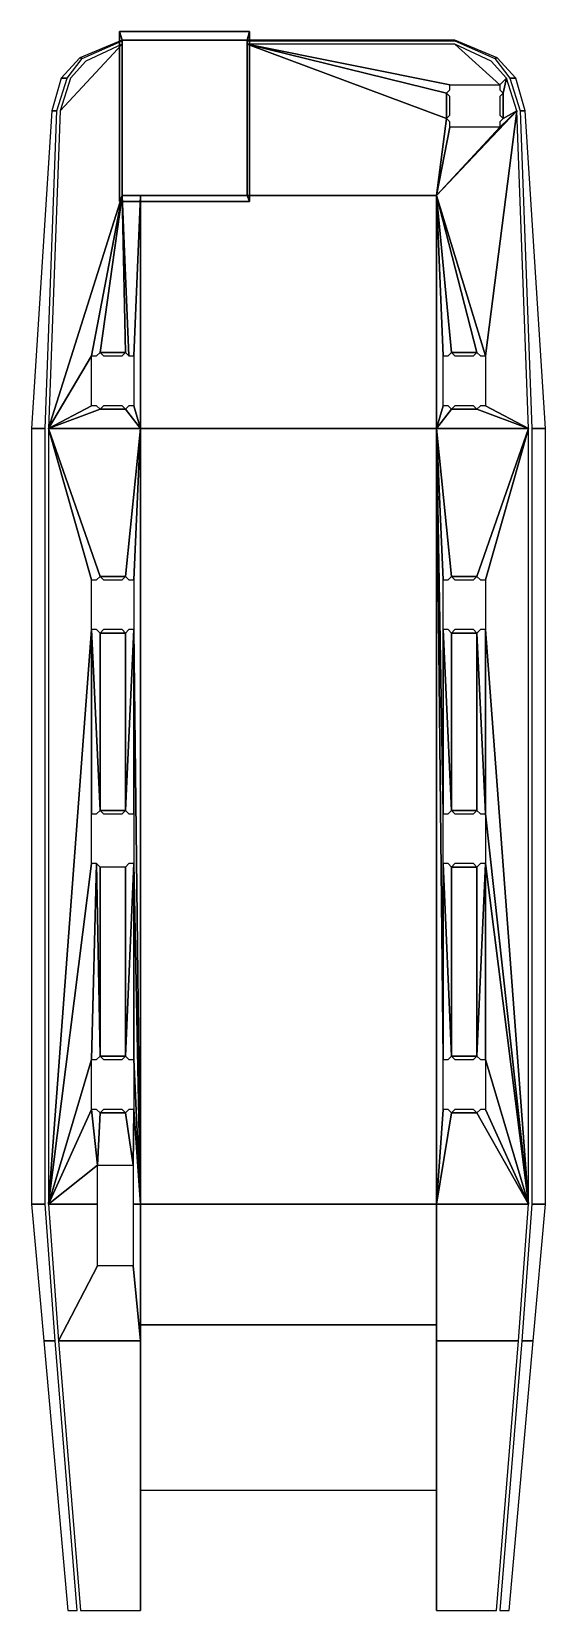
# Model space of a CAD drawing. Extents: x -3 to 3, y -9 to 9.7.
import ezdxf

# ---------------------------------------------------------------- set-up
doc = ezdxf.new("R2010")
doc.units = 0
doc.layers.add('DECK', color=3, linetype='CONTINUOUS')

msp = doc.modelspace()

# ---------------------------------------------------------------- linework, layer by layer
at = {"layer": 'DECK'}
for points in [[(-1.97, 9.55, 0.56), (-2.47, 9.34, 0.56), (-2.44, 9.33, 0.56), (-1.97, 9.54, 0.56)], [(-1.97, 9.55, 2.97), (-1.97, 7.71, 2.97), (-2, 7.64, 3.01), (-2, 9.65, 3.01)], [(-0.46, 9.65, 3.01), (-0.49, 9.55, 2.97), (-1.97, 9.55, 2.97), (-2, 9.65, 3.01)], [(-2, 9.65, 3.06), (-1.97, 9.55, 3.1), (-0.49, 9.55, 3.1), (-0.46, 9.65, 3.06)], [(-2, 7.64, 3.06), (-1.97, 7.71, 3.1), (-1.97, 9.55, 3.1), (-2, 9.65, 3.06)], [(-2, 7.64, 3.01), (-2, 7.64, 3.06), (-2, 9.65, 3.06), (-2, 9.65, 3.01)], [(-2, 9.65, 3.01), (-2, 9.65, 3.06), (-0.46, 9.65, 3.06), (-0.46, 9.65, 3.01)], [(-1.97, 9.55, 0.56), (-1.97, 7.71, 0.56), (-1.97, 7.71, 2.97), (-1.97, 9.55, 2.97)], [(-0.49, 9.55, 2.97), (-0.49, 9.55, 0.56), (-1.97, 9.55, 0.56), (-1.97, 9.55, 2.97)], [(-1.97, 9.55, 3.1), (-1.97, 7.71, 3.1), (-0.49, 7.71, 3.1), (-0.49, 9.55, 3.1)], [(-0.46, 7.64, 3.01), (-0.49, 7.71, 2.97), (-0.49, 9.55, 2.97), (-0.46, 9.65, 3.01)], [(-0.49, 9.55, 3.1), (-0.49, 7.71, 3.1), (-0.46, 7.64, 3.06), (-0.46, 9.65, 3.06)], [(-0.49, 7.71, 2.97), (-0.49, 7.71, 0.56), (-0.49, 9.55, 0.56), (-0.49, 9.55, 2.97)], [(-0.49, 9.55, 0.56), (-0.49, 9.54, 0.56), (1.97, 9.54, 0.56), (1.97, 9.55, 0.56)], [(-0.46, 9.65, 3.06), (-0.46, 7.64, 3.06), (-0.46, 7.64, 3.01), (-0.46, 9.65, 3.01)], [(1.97, 9.55, 0.56), (1.97, 9.54, 0.56), (2.44, 9.33, 0.56), (2.47, 9.34, 0.56)], [(-2.7, 8.71, 0.56), (-2.84, 4.95, 0.56), (-1.97, 7.71, 0.56), (-1.97, 9.5, 0.56)], [(-2.58, 9.1, 0.56), (-2.7, 8.71, 0.56), (-1.97, 9.5, 0.56), (-2.4, 9.3, 0.56)], [(-0.49, 9.5, 0.56), (-0.49, 7.71, 0.56), (1.75, 7.71, 0.56), (1.87, 8.62, 0.56)], [(1.97, 9.5, 0.56), (-0.49, 9.5, 0.56), (1.91, 9.02, 0.56), (2.5, 9.02, 0.56)], [(1.91, 9.02, 0.56), (-0.49, 9.5, 0.56), (1.87, 8.92, 0.56), (1.91, 8.96, 0.56)], [(1.87, 8.92, 0.56), (-0.49, 9.5, 0.56), (-0.49, 9.5, 0.56), (1.87, 8.62, 0.56)], [(2.4, 9.3, 0.56), (1.97, 9.5, 0.56), (2.5, 9.02, 0.56), (2.58, 9.1, 0.56)], [(-2.47, 9.34, 0.56), (-2.69, 9.1, 0.56), (-2.62, 9.1, 0.56), (-2.44, 9.33, 0.56)], [(2.47, 9.34, 0.56), (2.44, 9.33, 0.56), (2.62, 9.1, 0.56), (2.69, 9.1, 0.56)], [(-2.69, 9.1, 0.56), (-2.8, 8.71, 0.56), (-2.74, 8.71, 0.56), (-2.62, 9.1, 0.56)], [(2.58, 9.1, 0.56), (2.5, 9.02, 0.56), (2.5, 8.96, 0.56), (2.54, 8.92, 0.56)], [(2.58, 9.1, 0.56), (2.54, 8.92, 0.56), (2.54, 8.62, 0.56), (2.7, 8.71, 0.56)], [(2.69, 9.1, 0.56), (2.62, 9.1, 0.56), (2.74, 8.71, 0.56), (2.8, 8.71, 0.56)], [(1.91, 8.88, 0.56), (1.87, 8.92, 0.56), (1.87, 8.62, 0.56), (1.91, 8.66, 0.56)], [(2.54, 8.92, 0.56), (2.5, 8.88, 0.56), (2.5, 8.66, 0.56), (2.54, 8.62, 0.56)], [(-2.8, 8.71, 0.56), (-3.04, 4.95, 0.56), (-2.88, 4.95, 0.56), (-2.74, 8.71, 0.56)], [(2.7, 8.71, 0.56), (2.5, 8.52, 0.56), (1.75, 7.71, 0.56)], [(2.33, 5.81, 0.56), (2.7, 8.71, 0.56), (1.75, 7.71, 0.56)], [(1.91, 8.58, 0.56), (1.87, 8.62, 0.56), (1.75, 7.71, 0.56), (1.91, 8.52, 0.56)], [(2.33, 5.81, 0.56), (2.33, 5.22, 0.56), (2.84, 4.95, 0.56), (2.7, 8.71, 0.56)], [(2.7, 8.71, 0.56), (2.54, 8.62, 0.56), (2.5, 8.58, 0.56), (2.5, 8.52, 0.56)], [(2.8, 8.71, 0.56), (2.74, 8.71, 0.56), (2.88, 4.95, 0.56), (3.04, 4.95, 0.56)], [(2.5, 8.52, 0.56), (1.91, 8.52, 0.56), (1.75, 7.71, 0.56)], [(-2.84, 4.95, 0.56), (-2.84, 4.95, 0.56), (-2.33, 5.81, 0.56), (-1.97, 7.71, 0.56)], [(-2.33, 5.81, 0.56), (-2.27, 5.81, 0.56), (-2.23, 5.85, 0.56), (-1.97, 7.71, 0.56)], [(-1.97, 7.71, 0.56), (-2.23, 5.85, 0.56), (-1.93, 5.85, 0.56), (-1.97, 7.71, 0.56)], [(-2, 7.64, 3.01), (-1.97, 7.71, 2.97), (-0.49, 7.71, 2.97), (-0.46, 7.64, 3.01)], [(-0.46, 7.64, 3.06), (-0.49, 7.71, 3.1), (-1.97, 7.71, 3.1), (-2, 7.64, 3.06)], [(-1.97, 7.71, 2.97), (-1.97, 7.71, 0.56), (-0.49, 7.71, 0.56), (-0.49, 7.71, 2.97)], [(-1.97, 7.71, 0.56), (-1.89, 5.81, 0.56), (-1.83, 5.81, 0.56), (-1.75, 7.71, 0.56)], [(-1.97, 7.71, 0.56), (-1.93, 5.85, 0.56), (-1.89, 5.81, 0.56), (-1.97, 7.71, 0.56)], [(-1.83, 5.81, 0.56), (-1.83, 5.22, 0.56), (-1.75, 4.95, 0.56), (-1.75, 7.71, 0.56)], [(-1.75, 7.71, 0.45), (-1.75, 4.95, 0.45), (1.75, 4.95, 0.45), (1.75, 7.71, 0.45)], [(-0.49, 7.71, 0.56), (-1.75, 7.71, 0.45), (1.75, 7.71, 0.45), (1.75, 7.71, 0.56)], [(-1.75, 7.71, 0.56), (-1.75, 4.95, 0.56), (-1.75, 4.95, 0.45), (-1.75, 7.71, 0.45)], [(-1.75, 7.71, 0.56), (-1.75, 7.71, 0.45), (-0.49, 7.71, 0.56)], [(1.75, 7.71, 0.45), (1.75, 4.95, 0.45), (1.75, 4.95, 0.56), (1.75, 7.71, 0.56)], [(2.23, 5.85, 0.56), (2.27, 5.81, 0.56), (2.33, 5.81, 0.56), (1.75, 7.71, 0.56)], [(1.75, 7.71, 0.56), (1.93, 5.85, 0.56), (2.23, 5.85, 0.56), (1.75, 7.71, 0.56)], [(1.83, 5.81, 0.56), (1.89, 5.81, 0.56), (1.93, 5.85, 0.56), (1.75, 7.71, 0.56)], [(1.75, 4.95, 0.56), (1.83, 5.22, 0.56), (1.83, 5.81, 0.56), (1.75, 7.71, 0.56)], [(-0.46, 7.64, 3.01), (-0.46, 7.64, 3.06), (-2, 7.64, 3.06), (-2, 7.64, 3.01)], [(-2.84, 4.95, 0.56), (-2.84, 4.95, 0.56), (-2.33, 5.22, 0.56), (-2.33, 5.81, 0.56)], [(-2.23, 5.85, 0.56), (-2.19, 5.81, 0.56), (-1.97, 5.81, 0.56), (-1.93, 5.85, 0.56)], [(1.93, 5.85, 0.56), (1.97, 5.81, 0.56), (2.19, 5.81, 0.56), (2.23, 5.85, 0.56)], [(-2.33, 5.22, 0.56), (-2.84, 4.95, 0.56), (-2.23, 5.18, 0.56), (-2.27, 5.22, 0.56)], [(-2.23, 5.18, 0.56), (-2.84, 4.95, 0.56), (-1.75, 4.95, 0.56), (-1.93, 5.18, 0.56)], [(-2.19, 5.22, 0.56), (-2.23, 5.18, 0.56), (-1.93, 5.18, 0.56), (-1.97, 5.22, 0.56)], [(-1.89, 5.22, 0.56), (-1.93, 5.18, 0.56), (-1.75, 4.95, 0.56), (-1.83, 5.22, 0.56)], [(1.83, 5.22, 0.56), (1.75, 4.95, 0.56), (1.93, 5.18, 0.56), (1.89, 5.22, 0.56)], [(1.93, 5.18, 0.56), (1.75, 4.95, 0.56), (2.84, 4.95, 0.56), (2.23, 5.18, 0.56)], [(1.97, 5.22, 0.56), (1.93, 5.18, 0.56), (2.23, 5.18, 0.56), (2.19, 5.22, 0.56)], [(2.27, 5.22, 0.56), (2.23, 5.18, 0.56), (2.84, 4.95, 0.56), (2.33, 5.22, 0.56)], [(-3.04, 4.95, 0.56), (-3.04, -4.23, 0.67), (-2.88, -4.23, 0.67), (-2.88, 4.95, 0.56)], [(-2.84, 4.95, 0.56), (-2.23, 3.2, 0.581), (-1.93, 3.2, 0.581), (-1.75, 4.95, 0.56)], [(-2.84, 4.95, 0.56), (-2.33, 3.16, 0.581), (-2.27, 3.16, 0.581), (-2.23, 3.2, 0.581)], [(-2.84, 4.95, 0.56), (-2.84, -4.23, 0.67), (-2.33, 2.57, 0.589), (-2.33, 3.16, 0.581)], [(-1.93, 3.2, 0.581), (-1.89, 3.16, 0.581), (-1.83, 3.16, 0.581), (-1.75, 4.95, 0.56)], [(-1.83, 2.57, 0.589), (-1.75, -4.23, 0.67), (-1.75, 4.95, 0.56), (-1.83, 3.16, 0.581)], [(-1.75, 4.95, 0.45), (-1.75, -4.23, 0.56), (1.75, -4.23, 0.56), (1.75, 4.95, 0.45)], [(-1.75, 4.95, 0.56), (-1.75, -4.23, 0.67), (-1.75, -4.23, 0.56), (-1.75, 4.95, 0.45)], [(1.75, 4.95, 0.45), (1.75, -4.23, 0.56), (1.75, -4.23, 0.67), (1.75, 4.95, 0.56)], [(1.75, 4.95, 0.56), (1.93, 3.2, 0.581), (2.23, 3.2, 0.581), (2.84, 4.95, 0.56)], [(1.75, 4.95, 0.56), (1.75, -4.23, 0.67), (1.83, -3.11, 0.657), (1.83, -2.52, 0.65)], [(1.75, 4.95, 0.56), (1.83, -2.52, 0.65), (1.83, -0.2, 0.622), (1.83, 0.39, 0.615)], [(1.75, 4.95, 0.56), (1.83, 0.39, 0.615), (1.83, 2.57, 0.589), (1.83, 3.16, 0.581)], [(1.75, 4.95, 0.56), (1.83, 3.16, 0.581), (1.89, 3.16, 0.581), (1.93, 3.2, 0.581)], [(2.23, 3.2, 0.581), (2.27, 3.16, 0.581), (2.33, 3.16, 0.581), (2.84, 4.95, 0.56)], [(2.33, 3.16, 0.581), (2.33, 2.57, 0.589), (2.84, -4.23, 0.67), (2.84, 4.95, 0.56)], [(3.04, 4.95, 0.56), (2.88, 4.95, 0.56), (2.88, -4.23, 0.67), (3.04, -4.23, 0.67)], [(-2.23, 3.2, 0.581), (-2.19, 3.16, 0.581), (-1.97, 3.16, 0.581), (-1.93, 3.2, 0.581)], [(1.93, 3.2, 0.581), (1.97, 3.16, 0.581), (2.19, 3.16, 0.581), (2.23, 3.2, 0.581)], [(-2.33, 2.57, 0.589), (-2.84, -4.23, 0.67), (-2.33, -0.2, 0.622), (-2.33, 0.39, 0.615)], [(-2.33, 2.57, 0.589), (-2.23, 0.43, 0.614), (-2.23, 2.53, 0.589), (-2.27, 2.57, 0.589)], [(-2.33, 2.57, 0.589), (-2.33, 0.39, 0.615), (-2.27, 0.39, 0.615), (-2.23, 0.43, 0.614)], [(-2.19, 2.57, 0.589), (-2.23, 2.53, 0.589), (-1.93, 2.53, 0.589), (-1.97, 2.57, 0.589)], [(-2.23, 2.53, 0.589), (-2.23, 0.43, 0.614), (-1.93, 0.43, 0.614), (-1.93, 2.53, 0.589)], [(-1.83, 2.57, 0.589), (-1.93, 0.43, 0.614), (-1.89, 0.39, 0.615), (-1.83, 0.39, 0.615)], [(-1.89, 2.57, 0.589), (-1.93, 2.53, 0.589), (-1.93, 0.43, 0.614), (-1.83, 2.57, 0.589)], [(-1.83, 0.39, 0.615), (-1.83, -0.2, 0.622), (-1.75, -4.23, 0.67), (-1.83, 2.57, 0.589)], [(1.83, 2.57, 0.589), (1.83, 0.39, 0.615), (1.89, 0.39, 0.615), (1.93, 0.43, 0.614)], [(1.89, 2.57, 0.589), (1.83, 2.57, 0.589), (1.93, 0.43, 0.614), (1.93, 2.53, 0.589)], [(2.19, 2.57, 0.589), (1.97, 2.57, 0.589), (1.93, 2.53, 0.589), (2.23, 2.53, 0.589)], [(2.23, 2.53, 0.589), (1.93, 2.53, 0.589), (1.93, 0.43, 0.614), (2.23, 0.43, 0.614)], [(2.33, 2.57, 0.589), (2.27, 2.57, 0.589), (2.23, 2.53, 0.589), (2.33, 0.39, 0.615)], [(2.23, 2.53, 0.589), (2.23, 0.43, 0.614), (2.27, 0.39, 0.615), (2.33, 0.39, 0.615)], [(2.33, 0.39, 0.615), (2.33, 0.39, 0.615), (2.84, -4.23, 0.67), (2.33, 2.57, 0.589)], [(-2.23, 0.43, 0.614), (-2.19, 0.39, 0.615), (-1.97, 0.39, 0.615), (-1.93, 0.43, 0.614)], [(1.93, 0.43, 0.614), (1.97, 0.39, 0.615), (2.19, 0.39, 0.615), (2.23, 0.43, 0.614)], [(2.33, -0.2, 0.622), (2.33, -0.2, 0.622), (2.84, -4.23, 0.67), (2.33, 0.39, 0.615)], [(-2.33, -0.2, 0.622), (-2.84, -4.23, 0.67), (-2.33, -2.52, 0.65), (-2.27, -0.2, 0.622)], [(-2.27, -0.2, 0.622), (-2.33, -2.52, 0.65), (-2.27, -2.52, 0.65), (-2.23, -2.48, 0.649)], [(-2.27, -0.2, 0.622), (-2.23, -2.48, 0.649), (-2.23, -2.48, 0.649), (-2.23, -0.24, 0.622)], [(-2.23, -0.24, 0.622), (-2.23, -2.48, 0.649), (-1.93, -2.48, 0.648), (-1.93, -0.24, 0.622)], [(-1.93, -2.48, 0.648), (-1.89, -2.52, 0.65), (-1.83, -2.52, 0.65), (-1.83, -0.2, 0.622)], [(-1.89, -0.2, 0.622), (-1.93, -0.24, 0.622), (-1.93, -2.48, 0.648), (-1.83, -0.2, 0.622)], [(-1.83, -0.2, 0.622), (-1.83, -2.52, 0.65), (-1.75, -4.23, 0.67), (-1.83, -0.2, 0.622)], [(1.83, -0.2, 0.622), (1.83, -2.52, 0.65), (1.89, -2.52, 0.65), (1.93, -2.48, 0.649)], [(1.83, -0.2, 0.622), (1.93, -2.48, 0.649), (1.93, -0.24, 0.622), (1.89, -0.2, 0.622)], [(1.97, -0.2, 0.622), (1.93, -0.24, 0.622), (2.23, -0.24, 0.622), (2.19, -0.2, 0.622)], [(1.93, -0.24, 0.622), (1.93, -2.48, 0.649), (2.23, -2.48, 0.648), (2.23, -0.24, 0.622)], [(2.33, -0.2, 0.622), (2.23, -2.48, 0.648), (2.27, -2.52, 0.65), (2.33, -2.52, 0.65)], [(2.27, -0.2, 0.622), (2.23, -0.24, 0.622), (2.23, -2.48, 0.648), (2.33, -0.2, 0.622)], [(2.33, -2.52, 0.65), (2.33, -2.52, 0.65), (2.84, -4.23, 0.67), (2.33, -0.2, 0.622)], [(-2.84, -4.23, 0.67), (-2.84, -4.23, 0.67), (-2.33, -3.11, 0.657), (-2.33, -2.52, 0.65)], [(-2.23, -2.48, 0.649), (-2.19, -2.52, 0.65), (-1.97, -2.52, 0.65), (-1.93, -2.48, 0.648)], [(-1.83, -2.52, 0.65), (-1.83, -3.11, 0.657), (-1.75, -4.23, 0.67), (-1.83, -2.52, 0.65)], [(1.93, -2.48, 0.649), (1.97, -2.52, 0.65), (2.19, -2.52, 0.65), (2.23, -2.48, 0.648)], [(2.33, -3.11, 0.657), (2.33, -3.11, 0.657), (2.84, -4.23, 0.67), (2.33, -2.52, 0.65)], [(-2.84, -4.23, 0.67), (-2.84, -4.23, 0.67), (-2.26, -3.77, 0.664), (-2.33, -3.11, 0.657)], [(-2.33, -3.11, 0.657), (-2.26, -3.77, 0.664), (-2.23, -3.15, 0.657), (-2.27, -3.11, 0.657)], [(-2.23, -3.15, 0.657), (-2.26, -3.77, 0.664), (-1.84, -3.77, 0.664), (-1.93, -3.15, 0.657)], [(-2.19, -3.11, 0.657), (-2.23, -3.15, 0.657), (-1.93, -3.15, 0.657), (-1.97, -3.11, 0.657)], [(-1.89, -3.11, 0.657), (-1.93, -3.15, 0.657), (-1.84, -3.77, 0.664), (-1.83, -3.11, 0.657)], [(-1.84, -3.77, 0.664), (-1.84, -4.23, 0.67), (-1.75, -4.23, 0.67), (-1.83, -3.11, 0.657)], [(1.83, -3.11, 0.657), (1.75, -4.23, 0.67), (1.93, -3.15, 0.657), (1.89, -3.11, 0.657)], [(1.93, -3.15, 0.657), (1.75, -4.23, 0.67), (2.84, -4.23, 0.67), (2.23, -3.15, 0.657)], [(1.97, -3.11, 0.657), (1.93, -3.15, 0.657), (2.23, -3.15, 0.657), (2.19, -3.11, 0.657)], [(2.27, -3.11, 0.657), (2.23, -3.15, 0.657), (2.84, -4.23, 0.67), (2.33, -3.11, 0.657)], [(-2.84, -4.23, 0.67), (-2.84, -4.23, 0.67), (-2.26, -4.23, 0.67), (-2.26, -3.77, 0.664)], [(-3.04, -4.23, 0.67), (-2.895, -5.85, 0.67), (-2.76, -5.85, 0.67), (-2.88, -4.23, 0.67)], [(-2.84, -4.23, 0.67), (-2.72, -5.85, 0.67), (-2.26, -4.96, 0.67), (-2.26, -4.23, 0.67)], [(-1.84, -4.23, 0.67), (-1.84, -4.96, 0.67), (-1.75, -5.85, 0.67), (-1.75, -4.23, 0.67)], [(-1.75, -4.23, 0.56), (-1.75, -5.66, 0.56), (1.75, -5.66, 0.56), (1.75, -4.23, 0.56)], [(-1.75, -4.23, 0.67), (-1.75, -5.85, 0.67), (-1.75, -5.66, 0.56), (-1.75, -4.23, 0.56)], [(1.75, -4.23, 0.56), (1.75, -5.66, 0.56), (1.75, -5.85, 0.67), (1.75, -4.23, 0.67)], [(1.75, -4.23, 0.67), (1.75, -5.85, 0.67), (2.72, -5.85, 0.67), (2.84, -4.23, 0.67)], [(3.04, -4.23, 0.67), (2.88, -4.23, 0.67), (2.76, -5.85, 0.67), (2.895, -5.85, 0.67)], [(-2.26, -4.96, 0.67), (-2.72, -5.85, 0.67), (-1.75, -5.85, 0.67), (-1.84, -4.96, 0.67)], [(-1.75, -5.85, 0.67), (-1.75, -9.04, 1.06), (-1.75, -7.618, 0.15), (-1.75, -5.66, 0.56)], [(-1.75, -5.66, 0.56), (-1.75, -7.618, 0.15), (1.75, -7.618, 0.15), (1.75, -5.66, 0.56)], [(1.75, -5.66, 0.56), (1.75, -7.618, 0.15), (1.75, -9.04, 1.06), (1.75, -5.85, 0.67)], [(-2.895, -5.85, 0.67), (-2.61, -9.04, 1.06), (-2.5, -9.04, 1.06), (-2.76, -5.85, 0.67)], [(-2.72, -5.85, 0.67), (-2.46, -9.04, 1.06), (-1.75, -9.04, 1.06), (-1.75, -5.85, 0.67)], [(1.75, -5.85, 0.67), (1.75, -9.04, 1.06), (2.46, -9.04, 1.06), (2.72, -5.85, 0.67)], [(2.895, -5.85, 0.67), (2.76, -5.85, 0.67), (2.5, -9.04, 1.06), (2.61, -9.04, 1.06)]]:
    msp.add_3dface(points, dxfattribs=at)

doc.saveas('drawing.dxf')
